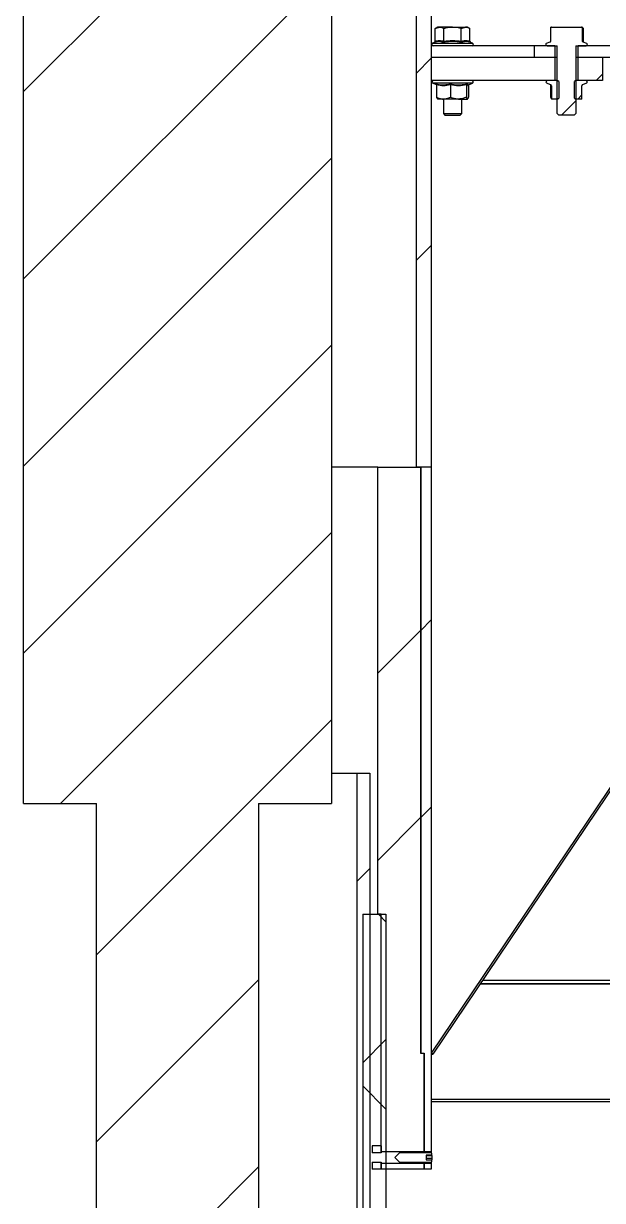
# Model space of a CAD drawing. Header units: millimetres. Extents: x 2 to 418, y 2 to 295.
# Drawn here: x 124.6 to 138.49, y 187.81 to 216.04 of the extents above; entities that cross this region are included whole.
import ezdxf

# ---------------------------------------------------------------- set-up
doc = ezdxf.new("R2010")
doc.units = ezdxf.units.MM

msp = doc.modelspace()

# ---------------------------------------------------------------- hatches: boundary and pattern name
at = {"linetype": 'Continuous', "lineweight": 18}
h = msp.add_hatch(dxfattribs=at)
h.set_pattern_fill('ANSI32', style=0)
h.paths.add_polyline_path([(134.3801, 205.3925), (134.3801, 262.0036), (134.019, 262.0036), (134.019, 205.3925)], flags=0)
h = msp.add_hatch(dxfattribs=at)
h.set_pattern_fill('ANSI31', style=0)
edge = h.paths.add_edge_path(flags=0)
edge.add_line((126.5262, 259.8887), (126.5262, 258.4407))
edge.add_line((126.5262, 258.4407), (124.6013, 258.4407))
edge.add_line((124.6013, 258.4407), (124.6013, 197.3296))
edge.add_line((124.6013, 197.3296), (126.3495, 197.3296))
edge.add_line((126.3495, 197.3296), (126.3495, 138.2884))
edge.add_line((126.3495, 138.2884), (126.5262, 138.2884))
edge.add_line((126.5262, 138.2884), (126.5262, 136.8404))
edge.add_line((126.5262, 136.8404), (127.149, 136.3719))
edge.add_ellipse((128.2939, 137.1329), major_axis=(-1.5713, 0), ratio=0.7071068, start_angle=43.22853, end_angle=67.97778)
edge.add_line((127.7047, 136.1029), (127.7047, 137.1273))
edge.add_spline(control_points=[(127.7047, 137.1273), (127.7046, 137.1311), (127.7046, 137.1348), (127.7047, 137.1385)], knot_values=[0, 0, 0, 0, 1, 1, 1, 1], weights=[1, 1, 1, 1], degree=3, periodic=0)
edge.add_line((127.7047, 137.1385), (127.7047, 138.2884))
edge.add_line((127.7047, 138.2884), (128.8832, 138.2884))
edge.add_line((128.8832, 138.2884), (128.8832, 136.1029))
edge.add_ellipse((128.2939, 137.1329), major_axis=(1.5713, 0), ratio=0.7071068, start_angle=292.02641, end_angle=316.77147)
edge.add_line((129.4388, 136.3719), (130.0617, 136.8405))
edge.add_line((130.0617, 136.8405), (130.0617, 138.2884))
edge.add_line((130.0617, 138.2884), (130.2384, 138.2884))
edge.add_line((130.2384, 138.2884), (130.2384, 197.3296))
edge.add_line((130.2384, 197.3296), (131.9866, 197.3296))
edge.add_line((131.9866, 197.3296), (131.9866, 258.4407))
edge.add_line((131.9866, 258.4407), (130.0617, 258.4407))
edge.add_line((130.0617, 258.4407), (130.0617, 259.8886))
edge.add_line((130.0617, 259.8886), (129.4388, 260.3572))
edge.add_ellipse((128.2939, 259.5962), major_axis=(1.5713, 0), ratio=0.7071068, start_angle=43.22853, end_angle=67.97359)
edge.add_line((128.8832, 260.6262), (128.8832, 258.4407))
edge.add_line((128.8832, 258.4407), (127.7047, 258.4407))
edge.add_line((127.7047, 258.4407), (127.7047, 259.5906))
edge.add_spline(control_points=[(127.7047, 259.5906), (127.7047, 259.5943), (127.7047, 259.598), (127.7047, 259.6018)], knot_values=[0, 0, 0, 0, 1, 1, 1, 1], weights=[1, 1, 1, 1], degree=3, periodic=0)
edge.add_line((127.7047, 259.6018), (127.7047, 260.6262))
edge.add_ellipse((128.2939, 259.5962), major_axis=(-1.5713, 0), ratio=0.7071068, start_angle=292.02222, end_angle=316.77147)
edge.add_line((127.149, 260.3572), (126.5262, 259.8887))
h = msp.add_hatch(dxfattribs=at)
h.set_pattern_fill('ANSI31', style=0)
edge = h.paths.add_edge_path(flags=0)
edge.add_arc((137.1606, 215.5369), 0.0333, 110, 270)
edge.add_line((137.1606, 215.5036), (137.4051, 215.5036))
edge.add_line((137.4051, 215.5036), (137.4051, 213.8753))
edge.add_line((137.4051, 213.8753), (137.4434, 213.8369))
edge.add_line((137.4434, 213.8369), (137.8111, 213.8369))
edge.add_line((137.8111, 213.8369), (137.8495, 213.8753))
edge.add_line((137.8495, 213.8753), (137.8495, 215.5036))
edge.add_line((137.8495, 215.5036), (138.0939, 215.5036))
edge.add_arc((138.0939, 215.5369), 0.0333, 270, 430)
edge.add_line((138.1053, 215.5682), (138.0204, 215.5992))
edge.add_spline(control_points=[(138.0204, 215.5992), (138.0183, 215.5999), (138.0162, 215.601), (138.0143, 215.6022), (138.0116, 215.6039), (138.0092, 215.6061), (138.0072, 215.6086), (138.0053, 215.6111), (138.0038, 215.6138), (138.0027, 215.6168), (138.0017, 215.6197), (138.0011, 215.6228), (138.0011, 215.6259)], knot_values=[0, 0, 0, 0, 0.0001228, 0.0001228, 0.0001228, 0.0002959, 0.0002959, 0.0002959, 0.0004643, 0.0004643, 0.0004643, 0.0006331, 0.0006331, 0.0006331, 0.0006331], weights=[1, 1, 1, 1, 1, 1, 1, 1, 1, 1, 1, 1, 1], degree=3, periodic=0)
edge.add_line((138.0011, 215.6259), (138.0011, 215.9462))
edge.add_line((138.0011, 215.9462), (137.9884, 215.9536))
edge.add_line((137.9884, 215.9536), (137.2662, 215.9536))
edge.add_line((137.2662, 215.9536), (137.2534, 215.9462))
edge.add_line((137.2534, 215.9462), (137.2534, 215.6259))
edge.add_spline(control_points=[(137.2534, 215.6259), (137.2534, 215.6242), (137.2533, 215.6225), (137.2529, 215.6208), (137.2523, 215.6176), (137.2511, 215.6145), (137.2494, 215.6117), (137.2477, 215.6088), (137.2455, 215.6062), (137.2429, 215.6041), (137.2403, 215.602), (137.2373, 215.6003), (137.2342, 215.5992)], knot_values=[0, 0, 0, 0, 0.0000927, 0.0000927, 0.0000927, 0.0002711, 0.0002711, 0.0002711, 0.0004533, 0.0004533, 0.0004533, 0.0006353, 0.0006353, 0.0006353, 0.0006353], weights=[1, 1, 1, 1, 1, 1, 1, 1, 1, 1, 1, 1, 1], degree=3, periodic=0)
edge.add_line((137.2342, 215.5992), (137.1492, 215.5682))
h = msp.add_hatch(dxfattribs=at)
h.set_pattern_fill('ANSI32', angle=3e-322, style=0)
h.paths.add_polyline_path([(137.3495, 215.5036), (136.8495, 215.5036), (136.8495, 215.2258), (137.3495, 215.2258)], flags=0)
h = msp.add_hatch(dxfattribs=at)
h.set_pattern_fill('ANSI32', angle=3e-322, style=0)
h.paths.add_polyline_path([(151.4051, 215.2258), (151.4051, 215.5036), (137.9051, 215.5036), (137.9051, 215.2258)], flags=0)
h = msp.add_hatch(dxfattribs=at)
h.set_pattern_fill('ANSI32', angle=3e-322, style=0)
h.paths.add_polyline_path([(137.3495, 215.2258), (134.3801, 215.2258), (134.3801, 214.6702), (137.3495, 214.6702)], flags=0)
h = msp.add_hatch(dxfattribs=at)
h.set_pattern_fill('ANSI32', style=0)
edge = h.paths.add_edge_path(flags=0)
edge.add_line((151.1273, 215.2258), (150.508, 215.2258))
edge.add_arc((150.508, 215.1369), 0.0889, 90, 146.05394)
edge.add_line((150.4342, 215.1865), (134.3801, 191.3369))
edge.add_line((134.3801, 191.3369), (134.417, 191.3121))
edge.add_line((134.417, 191.3121), (150.4711, 215.1617))
edge.add_arc((150.508, 215.1369), 0.0444, 90, 146.05394, ccw=False)
edge.add_line((150.508, 215.1814), (151.1273, 215.1814))
edge.add_line((151.1273, 215.1814), (151.1273, 215.2258))
h = msp.add_hatch(dxfattribs=at)
h.set_pattern_fill('ANSI32', angle=3e-322, style=0)
h.paths.add_polyline_path([(138.4884, 214.6702), (138.4884, 215.2258), (137.9051, 215.2258), (137.9051, 214.6702)], flags=0)
h = msp.add_hatch(dxfattribs=at)
h.set_pattern_fill('ANSI31', style=0)
edge = h.paths.add_edge_path(flags=0)
edge.add_spline(control_points=[(137.2453, 214.5699), (137.2471, 214.5692), (137.2488, 214.5684), (137.2505, 214.5673), (137.253, 214.5657), (137.2553, 214.5637), (137.2572, 214.5613), (137.2591, 214.559), (137.2605, 214.5563), (137.2615, 214.5535), (137.2625, 214.5507), (137.263, 214.5476), (137.263, 214.5447)], knot_values=[0, 0, 0, 0, 0.0001047, 0.0001047, 0.0001047, 0.0002682, 0.0002682, 0.0002682, 0.0004306, 0.0004306, 0.0004306, 0.000593, 0.000593, 0.000593, 0.000593], weights=[1, 1, 1, 1, 1, 1, 1, 1, 1, 1, 1, 1, 1], degree=3, periodic=0)
edge.add_line((137.263, 214.5447), (137.263, 214.2283))
edge.add_line((137.263, 214.2283), (137.2662, 214.2258))
edge.add_line((137.2662, 214.2258), (137.4051, 214.2258))
edge.add_line((137.4051, 214.2258), (137.4384, 214.2491))
edge.add_line((137.4384, 214.2491), (137.4384, 214.6455))
edge.add_line((137.4384, 214.6455), (137.4051, 214.6688))
edge.add_line((137.4051, 214.6688), (137.4051, 214.6702))
edge.add_line((137.4051, 214.6702), (137.1644, 214.6702))
edge.add_arc((137.1644, 214.6359), 0.0344, 90, 250)
edge.add_line((137.1527, 214.6036), (137.2453, 214.5699))
h = msp.add_hatch(dxfattribs=at)
h.set_pattern_fill('ANSI31', style=0)
edge = h.paths.add_edge_path(flags=0)
edge.add_spline(control_points=[(137.9915, 214.5447), (137.9915, 214.5465), (137.9917, 214.5483), (137.9921, 214.5501), (137.9927, 214.553), (137.9938, 214.5559), (137.9954, 214.5585), (137.997, 214.5611), (137.999, 214.5634), (138.0014, 214.5654), (138.0037, 214.5673), (138.0065, 214.5688), (138.0093, 214.5699)], knot_values=[0, 0, 0, 0, 0.0000978, 0.0000978, 0.0000978, 0.0002625, 0.0002625, 0.0002625, 0.0004281, 0.0004281, 0.0004281, 0.0005936, 0.0005936, 0.0005936, 0.0005936], weights=[1, 1, 1, 1, 1, 1, 1, 1, 1, 1, 1, 1, 1], degree=3, periodic=0)
edge.add_line((138.0093, 214.5699), (138.1019, 214.6036))
edge.add_arc((138.0901, 214.6359), 0.0344, 290, 450)
edge.add_line((138.0901, 214.6702), (137.8495, 214.6702))
edge.add_line((137.8495, 214.6702), (137.8495, 214.6688))
edge.add_line((137.8495, 214.6688), (137.8162, 214.6455))
edge.add_line((137.8162, 214.6455), (137.8162, 214.2491))
edge.add_line((137.8162, 214.2491), (137.8495, 214.2258))
edge.add_line((137.8495, 214.2258), (137.9884, 214.2258))
edge.add_line((137.9884, 214.2258), (137.9915, 214.2283))
edge.add_line((137.9915, 214.2283), (137.9915, 214.5447))
h = msp.add_hatch(dxfattribs=at)
h.set_pattern_fill('ANSI32', style=0)
h.paths.add_polyline_path([(134.2106, 191.3369), (134.1273, 191.3369), (134.1273, 205.3925), (133.0995, 205.3925), (133.0995, 194.6702), (133.1828, 194.6702), (133.1828, 188.9758), (134.2106, 188.9758)], flags=0)
h = msp.add_hatch(dxfattribs=at)
h.set_pattern_fill('ANSI32', angle=3e-322, style=0)
h.paths.add_polyline_path([(134.3801, 205.3925), (134.1301, 205.3925), (134.1301, 191.3369), (134.2134, 191.3369), (134.2134, 188.9758), (134.3801, 188.9758)], flags=0)
h = msp.add_hatch(dxfattribs=at)
h.set_pattern_fill('ANSI32', style=0)
h.paths.add_polyline_path([(132.5995, 198.0589), (132.5995, 133.3366), (132.9051, 133.3366), (132.9051, 198.0589)], flags=0)
h = msp.add_hatch(dxfattribs=at)
h.set_pattern_fill('ANSI37', style=0)
h.paths.add_polyline_path([(133.2939, 169.6702), (133.2939, 194.6702), (132.7384, 194.6702), (132.7384, 169.6702)], flags=0)
h = msp.add_hatch(dxfattribs=at)
h.set_pattern_fill('ANSI32', style=0)
h.paths.add_polyline_path([(133.1828, 188.948), (133.1828, 189.1147), (132.9606, 189.1147), (132.9606, 188.948)], flags=0)
h = msp.add_hatch(dxfattribs=at)
h.set_pattern_fill('ANSI31', style=0)
h.paths.add_polyline_path([(133.6192, 188.948), (133.5083, 188.8372), (133.5083, 188.8366), (133.6192, 188.7258), (134.3847, 188.7258), (134.3972, 188.7475), (134.3972, 188.7801), (134.2583, 188.7801), (134.2583, 188.8937), (134.3972, 188.8937), (134.3972, 188.9264), (134.3847, 188.948)], flags=0)
h = msp.add_hatch(dxfattribs=at)
h.set_pattern_fill('ANSI32', style=0)
h.paths.add_polyline_path([(132.9606, 188.5591), (133.1828, 188.5591), (133.1828, 188.7258), (132.9606, 188.7258)], flags=0)
h = msp.add_hatch(dxfattribs=at)
h.set_pattern_fill('ANSI32', style=0)
h.paths.add_polyline_path([(133.1828, 188.698), (133.1828, 188.5591), (134.2106, 188.5591), (134.2106, 188.698)], flags=0)
h = msp.add_hatch(dxfattribs=at)
h.set_pattern_fill('ANSI32', angle=3e-322, style=0)
h.paths.add_polyline_path([(134.2134, 188.5591), (134.3801, 188.5591), (134.3801, 188.698), (134.2134, 188.698)], flags=0)

# ---------------------------------------------------------------- linework, layer by layer
at = {"color": 7, "linetype": 'Continuous', "lineweight": 25}
for p, q in [((134.019, 262.0036), (134.019, 205.3925)), ((134.3801, 262.0036), (134.3801, 205.3925)), ((124.6013, 197.3296), (124.6013, 258.4407)), ((131.9866, 258.4407), (131.9866, 197.3296)), ((131.9866, 258.4407), (131.9866, 197.3296)), ((134.5325, 215.9536), (134.4766, 215.9213)), ((134.4766, 215.9213), (134.5809, 215.9536)), ((134.4766, 215.6112), (134.4766, 215.9213)), ((134.5809, 215.9536), (134.5325, 215.9536)), ((134.8936, 215.9536), (134.5809, 215.9536)), ((134.6851, 215.6112), (134.6851, 215.9213)), ((134.8936, 215.9536), (135.2063, 215.9536)), ((135.1021, 215.9213), (135.2063, 215.9536)), ((135.1021, 215.6112), (135.1021, 215.9213)), ((135.2547, 215.9536), (135.2063, 215.9536)), ((135.3106, 215.9213), (135.2547, 215.9536)), ((135.3106, 215.6112), (135.3106, 215.9213)), ((137.2662, 215.9536), (137.2534, 215.9462)), ((137.2534, 215.6259), (137.2534, 215.9462)), ((137.2662, 215.9536), (137.9884, 215.9536)), ((138.0011, 215.9462), (137.9884, 215.9536)), ((138.0011, 215.9462), (138.0011, 215.6259)), ((138.0011, 215.9462), (138.03, 215.9213)), ((138.03, 215.6112), (138.03, 215.9213)), ((136.8495, 215.5036), (134.3801, 215.5036)), ((134.4541, 215.5823), (134.4155, 215.5682)), ((135.3717, 215.5682), (135.3332, 215.5823)), ((136.8495, 215.5036), (136.8495, 215.2258)), ((137.3495, 215.5036), (136.8495, 215.5036)), ((137.1492, 215.5682), (137.2342, 215.5992)), ((137.1606, 215.5036), (137.4051, 215.5036)), ((137.3495, 215.5036), (137.3495, 215.2258)), ((137.4051, 213.8753), (137.4051, 215.5036)), ((137.8495, 215.5036), (138.0939, 215.5036)), ((137.8495, 215.5036), (137.8495, 213.8753)), ((137.9051, 215.2258), (137.9051, 215.5036)), ((151.4051, 215.5036), (137.9051, 215.5036)), ((138.0011, 215.6259), (138.03, 215.6112)), ((138.0204, 215.5992), (138.1053, 215.5682)), ((134.3801, 215.2258), (134.3801, 214.6702)), ((137.3495, 215.2258), (134.3801, 215.2258)), ((150.4342, 215.1865), (134.3801, 191.3369)), ((150.4711, 215.1617), (134.417, 191.3121)), ((137.3495, 215.2258), (136.8495, 215.2258)), ((137.4051, 215.2258), (137.3495, 215.2258)), ((137.3495, 215.2258), (137.3495, 214.6702)), ((137.9051, 215.2258), (137.8495, 215.2258)), ((151.4051, 215.2258), (137.9051, 215.2258)), ((137.9051, 214.6702), (137.9051, 215.2258)), ((138.4884, 215.2258), (137.9051, 215.2258)), ((138.4884, 215.2258), (138.4884, 214.6702)), ((137.3495, 214.6702), (134.3801, 214.6702)), ((134.419, 214.6036), (134.5069, 214.5716)), ((134.5084, 214.5627), (134.5084, 214.2702)), ((134.8393, 214.5627), (134.8393, 214.2702)), ((135.2245, 214.5627), (135.2245, 214.2702)), ((135.2757, 214.5699), (135.3682, 214.6036)), ((135.2788, 214.5627), (135.2788, 214.2702)), ((137.2453, 214.5699), (137.1527, 214.6036)), ((137.4051, 214.6702), (137.1644, 214.6702)), ((137.263, 214.5447), (137.242, 214.5627)), ((137.242, 214.5627), (137.242, 214.2702)), ((137.4051, 214.6688), (137.4051, 214.6702)), ((137.4384, 214.6455), (137.4051, 214.6688)), ((137.4384, 214.6455), (137.4384, 214.2491)), ((137.8495, 214.6688), (137.8162, 214.6455)), ((137.8162, 214.2491), (137.8162, 214.6455)), ((137.8495, 214.6702), (137.8495, 214.6688)), ((138.0901, 214.6702), (137.8495, 214.6702)), ((138.4884, 214.6702), (137.9051, 214.6702)), ((138.1019, 214.6036), (138.0093, 214.5699)), ((137.242, 214.2702), (137.263, 214.2283)), ((137.263, 214.5447), (137.263, 214.2283)), ((137.9915, 214.2283), (137.9915, 214.5447)), ((134.6739, 214.2258), (134.5325, 214.2258)), ((134.6714, 214.2258), (134.6714, 213.8753)), ((135.0319, 214.2258), (134.6739, 214.2258)), ((135.0319, 214.2258), (135.2517, 214.2258)), ((135.1158, 213.8753), (135.1158, 214.2258)), ((137.263, 214.2283), (137.2662, 214.2258)), ((137.4051, 214.2258), (137.2662, 214.2258)), ((137.4051, 214.2258), (137.4384, 214.2491)), ((137.8162, 214.2491), (137.8495, 214.2258)), ((137.9884, 214.2258), (137.8495, 214.2258)), ((137.9884, 214.2258), (137.9915, 214.2283)), ((134.6714, 213.8753), (134.7098, 213.8369)), ((134.6714, 213.8753), (134.8936, 213.8753)), ((134.7098, 213.8369), (134.8936, 213.8369)), ((134.8936, 213.8753), (135.1158, 213.8753)), ((134.8936, 213.8369), (135.0775, 213.8369)), ((135.0775, 213.8369), (135.1158, 213.8753)), ((137.4434, 213.8369), (137.4051, 213.8753)), ((137.8111, 213.8369), (137.4434, 213.8369)), ((137.8495, 213.8753), (137.8111, 213.8369)), ((133.0995, 205.3925), (131.9866, 205.3925)), ((133.0995, 194.6702), (133.0995, 205.3925)), ((133.0995, 205.3925), (134.1273, 205.3925)), ((134.3801, 205.3925), (134.019, 205.3925)), ((134.1273, 205.3925), (134.1273, 191.3369)), ((134.1301, 205.3925), (134.1301, 191.3369)), ((134.3801, 205.3925), (134.1301, 205.3925)), ((134.3801, 205.3925), (134.3801, 188.9758)), ((131.9866, 198.0589), (132.5995, 198.0589)), ((132.5995, 198.0589), (132.5995, 133.3366)), ((132.5995, 198.0589), (132.9051, 198.0589)), ((132.9051, 198.0589), (132.9051, 133.3366)), ((124.6013, 197.3296), (126.3495, 197.3296)), ((124.6013, 197.3296), (124.6013, 197.3296)), ((126.3495, 138.2884), (126.3495, 197.3296)), ((130.2384, 197.3296), (131.9866, 197.3296)), ((130.2384, 197.3296), (130.2384, 138.2884)), ((131.9866, 197.3296), (131.9866, 197.3296)), ((132.7384, 194.6702), (132.7384, 169.6702)), ((132.7384, 194.6702), (133.2939, 194.6702)), ((133.1828, 194.6702), (133.0995, 194.6702)), ((133.1828, 188.9758), (133.1828, 194.6702)), ((133.2939, 194.6702), (133.2939, 169.6702)), ((135.5556, 193.0036), (149.7674, 193.0036)), ((149.7455, 193.0036), (135.5556, 193.0036)), ((149.7455, 193.0869), (135.6117, 193.0869)), ((134.1273, 191.3369), (134.2106, 191.3369)), ((134.1301, 191.3369), (134.2134, 191.3369)), ((134.2106, 191.3369), (134.2106, 188.9758)), ((134.2134, 188.9758), (134.2134, 191.3369)), ((134.417, 191.3121), (134.3801, 191.3369)), ((134.3801, 191.3121), (134.417, 191.3121)), ((150.4884, 190.2258), (134.3801, 190.2258)), ((132.9606, 189.1147), (132.9606, 188.948)), ((133.1828, 189.1147), (132.9606, 189.1147)), ((133.1828, 188.948), (132.9606, 188.948)), ((133.1828, 189.1147), (133.1828, 188.948)), ((134.2106, 188.9758), (133.1828, 188.9758)), ((133.6192, 188.948), (133.5083, 188.8372)), ((134.3847, 188.948), (133.6192, 188.948)), ((134.3801, 188.9758), (134.2134, 188.9758)), ((134.3972, 188.8937), (134.2583, 188.8937)), ((134.2583, 188.8937), (134.2583, 188.7801)), ((134.2583, 188.8846), (134.3972, 188.8846)), ((134.3972, 188.9264), (134.3847, 188.948)), ((134.3972, 188.8937), (134.3972, 188.9264)), ((134.3972, 188.8846), (134.3972, 188.8937)), ((134.3972, 188.8846), (134.3972, 188.8236)), ((132.9606, 188.7258), (133.1828, 188.7258)), ((132.9606, 188.7258), (132.9606, 188.5591)), ((133.1828, 188.7258), (133.1828, 188.5591)), ((133.1828, 188.5591), (133.1828, 188.698)), ((133.1828, 188.698), (134.2106, 188.698)), ((133.5083, 188.8372), (133.5083, 188.8366)), ((133.5083, 188.8366), (133.6192, 188.7258)), ((133.6192, 188.7258), (134.3847, 188.7258)), ((134.2106, 188.698), (134.2106, 188.5591)), ((134.2134, 188.5591), (134.2134, 188.698)), ((134.2134, 188.698), (134.3801, 188.698)), ((134.2583, 188.8236), (134.3972, 188.8236)), ((134.2583, 188.7801), (134.3972, 188.7801)), ((134.3801, 188.698), (134.3801, 188.5591)), ((134.3847, 188.7258), (134.3972, 188.7475)), ((134.3972, 188.8236), (134.3972, 188.7801)), ((134.3972, 188.7475), (134.3972, 188.7801)), ((133.1828, 188.5591), (132.9606, 188.5591)), ((134.2106, 188.5591), (133.1828, 188.5591)), ((134.2106, 188.5591), (134.2134, 188.5591)), ((134.3801, 188.5591), (134.2134, 188.5591))]:
    msp.add_line(p, q, dxfattribs=at)
at = {"color": 8, "linetype": 'Continuous', "lineweight": 25}
for p, q in [((134.4155, 215.5682), (134.8936, 215.5682)), ((134.8936, 215.5682), (135.3717, 215.5682)), ((135.0754, 214.6036), (134.419, 214.6036)), ((134.5044, 214.5764), (134.4884, 214.5905)), ((135.3682, 214.6036), (135.0754, 214.6036)), ((134.3801, 190.1817), (150.4273, 190.1817))]:
    msp.add_line(p, q, dxfattribs=at)
at = {"color": 7, "linetype": 'Continuous', "lineweight": 25}
for centre, radius, start, end in [((134.4269, 215.5369), 0.0333, 110, 270), ((135.3603, 215.5369), 0.0333, 270, 70), ((137.1606, 215.5369), 0.0333, 110, 270), ((138.0939, 215.5369), 0.0333, 270, 70), ((134.4308, 214.6359), 0.0344, 90, 250), ((135.3565, 214.6359), 0.0344, 290, 90), ((137.1644, 214.6359), 0.0344, 90, 250), ((138.0901, 214.6359), 0.0344, 290, 90)]:
    msp.add_arc(centre, radius, start, end, dxfattribs=at)
for points, knots in [([(134.5809, 215.9536), (134.5834, 215.9535), (134.6186, 215.9531), (134.653, 215.9366), (134.6851, 215.9213)], [0, 0, 0, 0, 0.0702148, 1, 1, 1, 1]), ([(134.6851, 215.9213), (134.7003, 215.9256), (134.7682, 215.9446), (134.8388, 215.9496), (134.8936, 215.9536)], [0, 0, 0, 0, 0.2237133, 1, 1, 1, 1]), ([(134.8936, 215.9536), (134.9107, 215.9532), (134.9812, 215.9516), (135.05, 215.9344), (135.1021, 215.9213)], [0, 0, 0, 0, 0.2418514, 1, 1, 1, 1]), ([(135.2063, 215.9536), (135.2088, 215.9535), (135.244, 215.9531), (135.2785, 215.9366), (135.3106, 215.9213)], [0, 0, 0, 0, 0.0702148, 1, 1, 1, 1]), ([(134.4541, 215.5823), (134.4541, 215.5823), (134.4574, 215.5835), (134.4636, 215.5867), (134.4707, 215.5936), (134.4756, 215.602), (134.4763, 215.6081), (134.4766, 215.6112)], [0, 0, 0, 0, 0.0067129, 0.2676791, 0.5286892, 0.7638601, 1, 1, 1, 1]), ([(134.6738, 215.5823), (134.6649, 215.5854), (134.6198, 215.6014), (134.5461, 215.6106), (134.4814, 215.5907), (134.4541, 215.5823)], [0, 0, 0, 0, 0.1257521, 0.6310579, 1, 1, 1, 1]), ([(134.4766, 215.6112), (134.5108, 215.6206), (134.5803, 215.6398), (134.6498, 215.6208), (134.6851, 215.6112)], [0, 0, 0, 0, 0.4922071, 1, 1, 1, 1]), ([(134.6851, 215.6112), (134.685, 215.6081), (134.6846, 215.602), (134.6822, 215.5936), (134.6786, 215.5867), (134.6755, 215.5835), (134.6739, 215.5823), (134.6738, 215.5823)], [0, 0, 0, 0, 0.2361399, 0.4713108, 0.7323209, 0.9932871, 1, 1, 1, 1]), ([(135.1134, 215.5823), (135.0951, 215.5854), (135.0036, 215.6014), (134.855, 215.6106), (134.7276, 215.5907), (134.6738, 215.5823)], [0, 0, 0, 0, 0.1257521, 0.6310579, 1, 1, 1, 1]), ([(134.6851, 215.6112), (134.7535, 215.6206), (134.8925, 215.6398), (135.0315, 215.6208), (135.1021, 215.6112)], [0, 0, 0, 0, 0.4922071, 1, 1, 1, 1]), ([(135.1021, 215.6112), (135.1363, 215.6206), (135.2058, 215.6398), (135.2753, 215.6208), (135.3106, 215.6112)], [0, 0, 0, 0, 0.4922071, 1, 1, 1, 1]), ([(135.1021, 215.6112), (135.1023, 215.6081), (135.1026, 215.602), (135.1051, 215.5936), (135.1086, 215.5867), (135.1117, 215.5835), (135.1133, 215.5823), (135.1134, 215.5823)], [0, 0, 0, 0, 0.2361399, 0.4713108, 0.7323209, 0.9932871, 1, 1, 1, 1]), ([(135.3332, 215.5823), (135.3239, 215.5854), (135.2774, 215.6014), (135.2025, 215.6106), (135.1398, 215.5907), (135.1134, 215.5823)], [0, 0, 0, 0, 0.1257521, 0.6310579, 1, 1, 1, 1]), ([(135.3106, 215.6112), (135.3109, 215.6081), (135.3116, 215.602), (135.3165, 215.5936), (135.3237, 215.5867), (135.3298, 215.5835), (135.3331, 215.5823), (135.3332, 215.5823)], [0, 0, 0, 0, 0.2361399, 0.4713108, 0.7323209, 0.9932871, 1, 1, 1, 1]), ([(137.2342, 215.5992), (137.2372, 215.6006), (137.2433, 215.6035), (137.2499, 215.6113), (137.253, 215.6192), (137.2533, 215.6242), (137.2534, 215.6259)], [0, 0, 0, 0, 0.2860977, 0.572393, 0.8527107, 1, 1, 1, 1]), ([(138.0011, 215.6259), (138.0014, 215.6228), (138.0021, 215.6166), (138.0069, 215.6083), (138.0133, 215.6023), (138.0183, 215.6001), (138.0204, 215.5992)], [0, 0, 0, 0, 0.26606726, 0.53185148, 0.80493072, 1, 1, 1, 1]), ([(138.0369, 215.5931), (138.0366, 215.5935), (138.0341, 215.5959), (138.0311, 215.6021), (138.0304, 215.6082), (138.03, 215.6112)], [0, 0, 0, 0, 0.07484719, 0.53647245, 1, 1, 1, 1]), ([(134.4884, 214.5905), (134.5024, 214.5874), (134.5726, 214.5721), (134.6906, 214.5619), (134.7914, 214.5817), (134.8365, 214.5905)], [0, 0, 0, 0, 0.1209642, 0.6068258, 1, 1, 1, 1]), ([(134.4884, 214.5905), (134.4885, 214.5905), (134.4914, 214.5893), (134.4968, 214.5862), (134.5032, 214.5796), (134.5075, 214.5715), (134.5081, 214.5657), (134.5084, 214.5627)], [0, 0, 0, 0, 0.0068529, 0.2675854, 0.5286326, 0.7638316, 1, 1, 1, 1]), ([(134.8393, 214.5627), (134.7851, 214.5532), (134.6748, 214.534), (134.5645, 214.553), (134.5084, 214.5627)], [0, 0, 0, 0, 0.4921704, 1, 1, 1, 1]), ([(134.8365, 214.5905), (134.8526, 214.5874), (134.9335, 214.5721), (135.0701, 214.5619), (135.1887, 214.5817), (135.2417, 214.5905)], [0, 0, 0, 0, 0.1209642, 0.6068258, 1, 1, 1, 1]), ([(134.8393, 214.5627), (134.8393, 214.5657), (134.8392, 214.5715), (134.8386, 214.5796), (134.8377, 214.5862), (134.8369, 214.5893), (134.8365, 214.5905), (134.8365, 214.5905)], [0, 0, 0, 0, 0.2361684, 0.4713674, 0.7324146, 0.9931471, 1, 1, 1, 1]), ([(135.2245, 214.5627), (135.1613, 214.5532), (135.033, 214.534), (134.9046, 214.553), (134.8393, 214.5627)], [0, 0, 0, 0, 0.4921704, 1, 1, 1, 1]), ([(135.2245, 214.5627), (135.2248, 214.5657), (135.2253, 214.5715), (135.2291, 214.5796), (135.2345, 214.5862), (135.2392, 214.5893), (135.2417, 214.5905), (135.2417, 214.5905)], [0, 0, 0, 0, 0.2361684, 0.4713674, 0.7324146, 0.9931471, 1, 1, 1, 1]), ([(135.2788, 214.5627), (135.2699, 214.5532), (135.2518, 214.534), (135.2337, 214.553), (135.2245, 214.5627)], [0, 0, 0, 0, 0.4921704, 1, 1, 1, 1]), ([(135.2788, 214.5627), (135.2789, 214.5657), (135.2789, 214.5689), (135.2803, 214.5715), (135.2803, 214.5716)], [0, 0, 0, 0, 0.9725315, 1, 1, 1, 1]), ([(137.2404, 214.5716), (137.2404, 214.5716), (137.2418, 214.5689), (137.2419, 214.5657), (137.242, 214.5627)], [0, 0, 0, 0, 0.0343766, 1, 1, 1, 1]), ([(137.263, 214.5447), (137.2627, 214.5477), (137.2621, 214.5537), (137.2575, 214.5616), (137.2516, 214.5671), (137.247, 214.5691), (137.2453, 214.5699)], [0, 0, 0, 0, 0.2735113, 0.5469486, 0.8222697, 1, 1, 1, 1]), ([(138.0093, 214.5699), (138.0065, 214.5686), (138.001, 214.5659), (137.995, 214.5587), (137.9919, 214.5513), (137.9916, 214.5465), (137.9915, 214.5447)], [0, 0, 0, 0, 0.2784304, 0.5569074, 0.8340285, 1, 1, 1, 1]), ([(134.5084, 214.2702), (134.5316, 214.2597), (134.5786, 214.2382), (134.6351, 214.2267), (134.6671, 214.226), (134.6739, 214.2258)], [0, 0, 0, 0, 0.4347938, 0.8798477, 1, 1, 1, 1]), ([(134.5356, 214.2258), (134.5284, 214.2314), (134.5191, 214.2386), (134.5104, 214.2643), (134.5084, 214.2702)], [0, 0, 0, 0, 0.76900718, 1, 1, 1, 1]), ([(134.6739, 214.2258), (134.7175, 214.2314), (134.7743, 214.2386), (134.8271, 214.2643), (134.8393, 214.2702)], [0, 0, 0, 0, 0.7690072, 1, 1, 1, 1]), ([(135.0319, 214.2258), (135.0235, 214.226), (134.9625, 214.2272), (134.8972, 214.2457), (134.8438, 214.2684), (134.8393, 214.2702)], [0, 0, 0, 0, 0.127944, 0.9273558, 1, 1, 1, 1]), ([(135.2245, 214.2702), (135.2083, 214.2635), (135.1466, 214.2378), (135.0806, 214.2309), (135.0319, 214.2258)], [0, 0, 0, 0, 0.2638982, 1, 1, 1, 1]), ([(135.2245, 214.2702), (135.2283, 214.2597), (135.236, 214.2382), (135.2453, 214.2267), (135.2505, 214.226), (135.2517, 214.2258)], [0, 0, 0, 0, 0.4347938, 0.8798477, 1, 1, 1, 1]), ([(135.2517, 214.2258), (135.2588, 214.2314), (135.2681, 214.2386), (135.2768, 214.2643), (135.2788, 214.2702)], [0, 0, 0, 0, 0.7690072, 1, 1, 1, 1]), ([(134.2106, 188.9758), (134.2106, 188.9756), (134.2106, 188.9747), (134.2104, 188.9676), (134.2101, 188.9529), (134.21, 188.948)], [0, 0, 0, 0, 0.1863782, 0.7264219, 1, 1, 1, 1]), ([(134.2134, 188.9758), (134.2134, 188.9756), (134.2134, 188.9747), (134.2132, 188.9676), (134.2129, 188.9529), (134.2128, 188.948)], [0, 0, 0, 0, 0.18637841, 0.72642229, 1, 1, 1, 1]), ([(134.3801, 188.9758), (134.3801, 188.9756), (134.3801, 188.9747), (134.3799, 188.9676), (134.3796, 188.9529), (134.3795, 188.948)], [0, 0, 0, 0, 0.18643657, 0.72662292, 1, 1, 1, 1]), ([(134.21, 188.7258), (134.2102, 188.7179), (134.2105, 188.7017), (134.2106, 188.6993), (134.2106, 188.698)], [0, 0, 0, 0, 0.4869795, 1, 1, 1, 1]), ([(134.2128, 188.7258), (134.213, 188.7179), (134.2133, 188.7017), (134.2134, 188.6993), (134.2134, 188.698)], [0, 0, 0, 0, 0.48698018, 1, 1, 1, 1]), ([(134.3795, 188.7249), (134.3797, 188.7174), (134.38, 188.7016), (134.3801, 188.6992), (134.3801, 188.698)], [0, 0, 0, 0, 0.4763993, 1, 1, 1, 1])]:
    msp.add_open_spline(points, degree=3, knots=knots, dxfattribs=at)
at = {"color": 8, "linetype": 'Continuous', "lineweight": 25}
msp.add_open_spline([(135.2417, 214.5905), (135.2438, 214.5875), (135.2545, 214.5725), (135.2657, 214.5612), (135.2755, 214.5699), (135.2756, 214.57)], degree=3, knots=[0, 0, 0, 0, 0.1974794, 0.9906702, 1, 1, 1, 1], dxfattribs=at)

doc.saveas('drawing.dxf')
